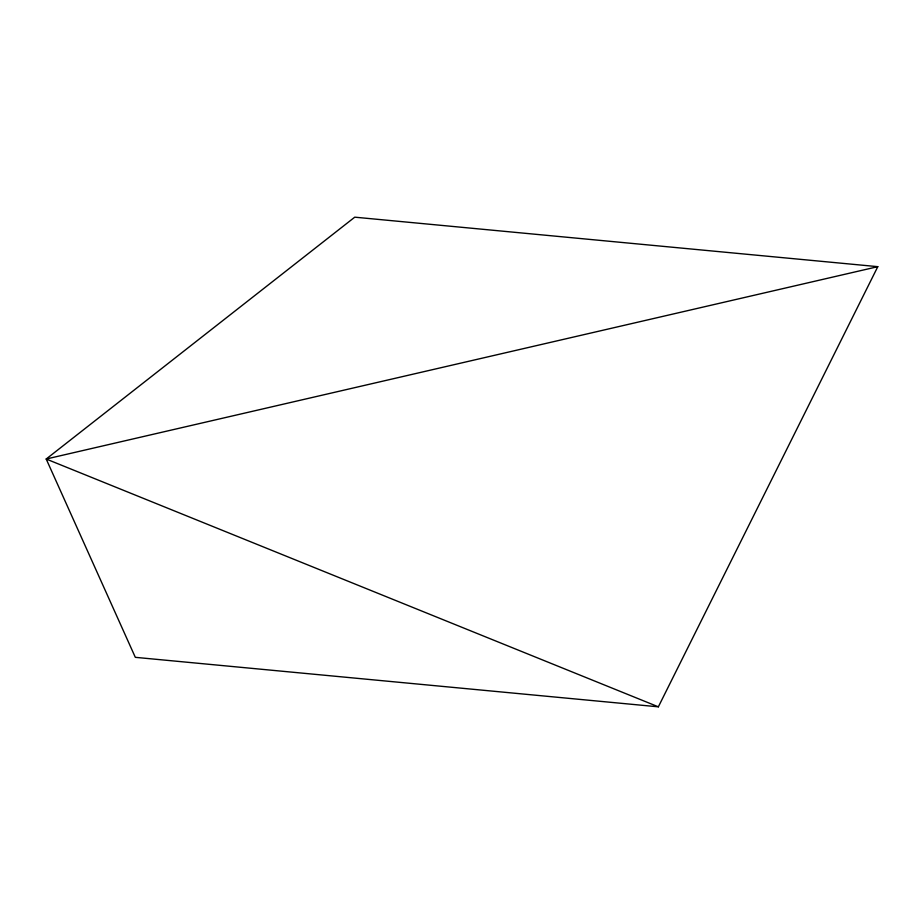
<?xml version="1.0" encoding="UTF-8"?>
<svg xmlns="http://www.w3.org/2000/svg" width="924" height="924" viewBox="0 0 924 924"><rect width="100%" height="100%" fill="white"/><g stroke="black" fill="none" stroke-linecap="round" stroke-linejoin="round"><path stroke-width="1.39" d="M658.362 706.825L877.8 266.666L354.758 217.175L46.2 459.02L135.32 657.334L658.362 706.825L46.2 459.02L877.8 266.666"/></g></svg>
